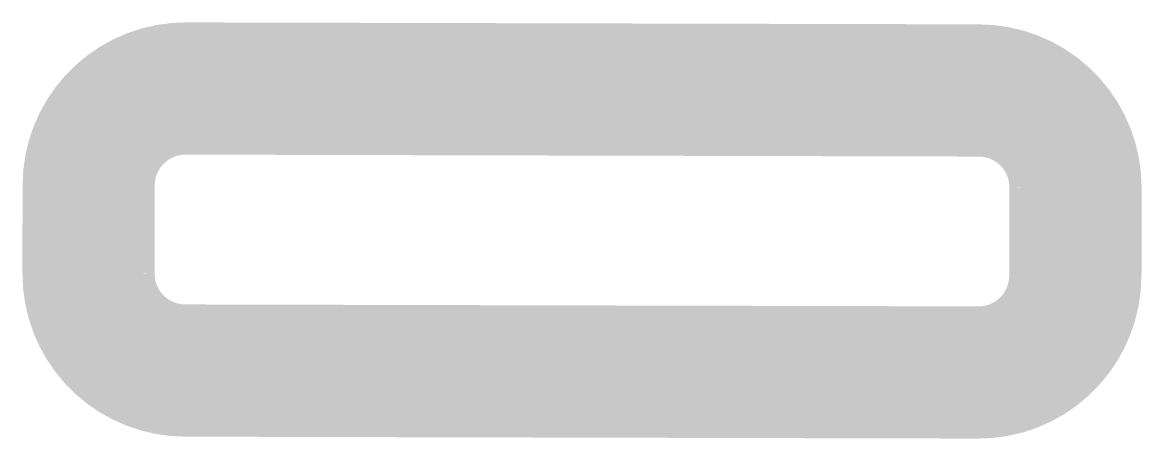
# Model space of a CAD drawing. Extents: x -0.64 to 0.64, y -0.24 to 0.24.
import ezdxf

# ---------------------------------------------------------------- set-up
doc = ezdxf.new("R2010")
doc.units = 0
doc.header["$MEASUREMENT"] = 0
doc.layers.get('0').update_dxf_attribs({"linetype": 'CONTINUOUS'})

msp = doc.modelspace()

# ---------------------------------------------------------------- linework, layer by layer
at = {"lineweight": 0, "const_width": 0.1}
msp.add_lwpolyline([(0.535, -0.0003), (0.535, 0.0017), (0.5351, 0.0487, 0.414214), (0.4503, 0.1339), (-0.4497, 0.1361, 0.414214), (-0.5349, 0.0513), (-0.535, 0.0043), (-0.535, 0.0023), (-0.535, 0.0003), (-0.535, -0.0017), (-0.5351, -0.0487, 0.414214), (-0.4503, -0.1339), (0.4497, -0.1361, 0.414214), (0.5349, -0.0513), (0.535, -0.0043), (0.535, -0.0023), (0.585, -0.0025), (0.585, -0.0045), (0.5849, -0.0515, -0.414214), (0.4495, -0.1861), (-0.4505, -0.1839, -0.414214), (-0.5851, -0.0485), (-0.585, -0.0015), (-0.585, 0.0005), (-0.585, 0.0025), (-0.585, 0.0045), (-0.5849, 0.0515, -0.414214), (-0.4495, 0.1861), (0.4505, 0.1839, -0.414214), (0.5851, 0.0485), (0.585, 0.0015), (0.585, -0.0005)], format="xyb", close=True, dxfattribs=at)

doc.saveas('drawing.dxf')
